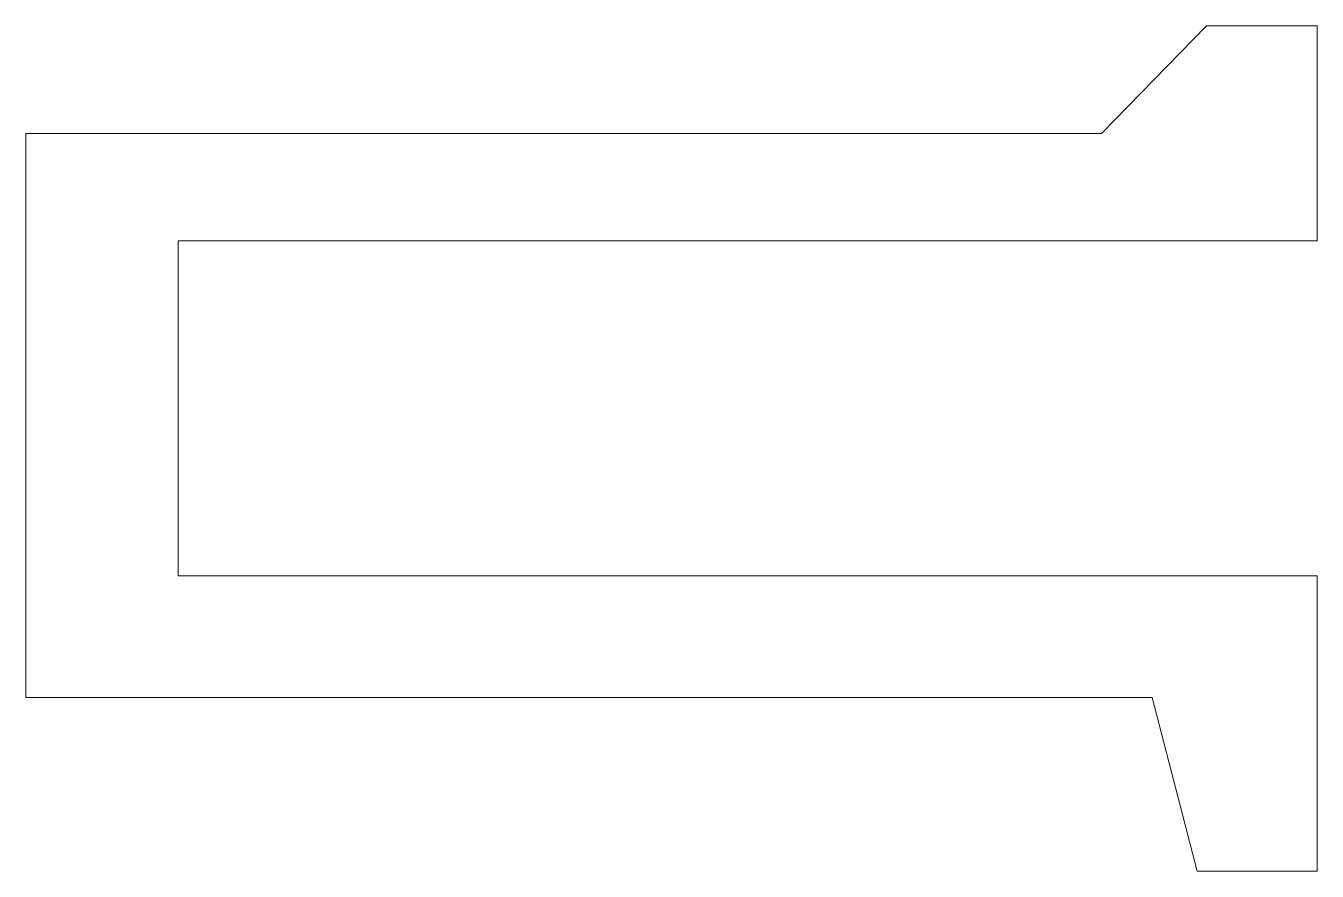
# Model space of a CAD drawing. Header units: millimetres. Extents: x 0 to 102, y -14 to 53.
import ezdxf

# ---------------------------------------------------------------- set-up
doc = ezdxf.new("R2010")
doc.units = ezdxf.units.MM
doc.linetypes.add('K5LT32768', pattern=[0])

msp = doc.modelspace()

# ---------------------------------------------------------------- linework, layer by layer
at = {"color": 150, "linetype": 'K5LT32768', "lineweight": 18, "true_color": 0x007fff}
for p, q in [((85, 44.59), (93.28, 53.09)), ((93.28, 53.09), (102.03, 53.09)), ((102.03, 53.09), (102.03, 36.09)), ((0, 0), (0, 44.59)), ((0, 44.59), (85, 44.59)), ((102.03, 36.09), (12.03, 36.09)), ((12.03, 36.09), (12.03, 9.61)), ((12.03, 9.61), (102.03, 9.61)), ((102.03, 9.61), (102.03, -13.73)), ((89, 0), (0, 0)), ((92.55, -13.73), (89, 0)), ((102.03, -13.73), (92.55, -13.73))]:
    msp.add_line(p, q, dxfattribs=at)

doc.saveas('drawing.dxf')
